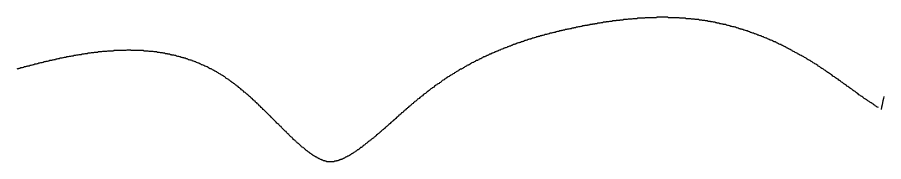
# Model space of a CAD drawing. Header units: millimetres. Extents: x 289 to 9778, y -894 to 6380.
# Drawn here: x 7142.51 to 7161.49, y -505.16 to -501.99 of the extents above; entities that cross this region are included whole.
import ezdxf

# ---------------------------------------------------------------- set-up
doc = ezdxf.new("R2010")
doc.units = ezdxf.units.MM

msp = doc.modelspace()

# ---------------------------------------------------------------- linework, layer by layer
for points in [[(7161.37, -503.973, 0), (7161.35, -503.963, 0), (7161.34, -503.963, 0), (7161.33, -503.953, 0), (7161.31, -503.943, 0), (7161.3, -503.933, 0), (7161.29, -503.923, 0), (7161.27, -503.913, 0), (7161.26, -503.903, 0), (7161.24, -503.893, 0), (7161.23, -503.883, 0), (7161.21, -503.873, 0), (7161.2, -503.863, 0), (7161.18, -503.853, 0), (7161.17, -503.843, 0), (7161.15, -503.833, 0), (7161.14, -503.823, 0), (7161.12, -503.813, 0), (7161.11, -503.803, 0), (7161.09, -503.793, 0), (7161.07, -503.783, 0), (7161.06, -503.773, 0), (7161.04, -503.763, 0), (7161.03, -503.743, 0), (7161.01, -503.733, 0), (7160.99, -503.723, 0), (7160.98, -503.713, 0), (7160.96, -503.703, 0), (7160.94, -503.693, 0), (7160.93, -503.673, 0), (7160.91, -503.663, 0), (7160.89, -503.653, 0), (7160.88, -503.643, 0), (7160.86, -503.623, 0), (7160.84, -503.613, 0), (7160.82, -503.603, 0), (7160.81, -503.593, 0), (7160.79, -503.573, 0), (7160.77, -503.563, 0), (7160.76, -503.553, 0), (7160.74, -503.543, 0), (7160.72, -503.523, 0), (7160.7, -503.513, 0), (7160.68, -503.503, 0), (7160.67, -503.493, 0), (7160.65, -503.473, 0), (7160.63, -503.463, 0), (7160.61, -503.453, 0), (7160.59, -503.433, 0), (7160.58, -503.423, 0), (7160.56, -503.413, 0), (7160.54, -503.393, 0), (7160.52, -503.383, 0), (7160.5, -503.373, 0), (7160.49, -503.353, 0), (7160.47, -503.343, 0), (7160.45, -503.333, 0), (7160.43, -503.323, 0), (7160.41, -503.303, 0), (7160.39, -503.293, 0), (7160.37, -503.283, 0), (7160.36, -503.263, 0), (7160.34, -503.253, 0), (7160.32, -503.243, 0), (7160.3, -503.223, 0), (7160.28, -503.213, 0), (7160.26, -503.203, 0), (7160.24, -503.193, 0), (7160.22, -503.173, 0), (7160.21, -503.163, 0), (7160.19, -503.153, 0), (7160.17, -503.133, 0), (7160.15, -503.123, 0), (7160.13, -503.113, 0), (7160.11, -503.103, 0), (7160.09, -503.083, 0), (7160.07, -503.073, 0), (7160.05, -503.063, 0), (7160.04, -503.053, 0), (7160.02, -503.033, 0), (7160, -503.023, 0), (7159.98, -503.013, 0), (7159.96, -503.003, 0), (7159.94, -502.993, 0), (7159.92, -502.973, 0), (7159.9, -502.963, 0), (7159.89, -502.953, 0), (7159.87, -502.943, 0), (7159.85, -502.933, 0), (7159.83, -502.923, 0), (7159.81, -502.913, 0), (7159.79, -502.893, 0), (7159.77, -502.883, 0), (7159.75, -502.873, 0), (7159.74, -502.863, 0), (7159.72, -502.853, 0), (7159.7, -502.843, 0), (7159.68, -502.833, 0), (7159.66, -502.823, 0), (7159.64, -502.813, 0), (7159.62, -502.803, 0), (7159.6, -502.793, 0), (7159.59, -502.783, 0), (7159.57, -502.773, 0), (7159.55, -502.763, 0), (7159.53, -502.753, 0), (7159.51, -502.743, 0), (7159.49, -502.733, 0), (7159.48, -502.723, 0), (7159.46, -502.713, 0), (7159.44, -502.703, 0), (7159.42, -502.693, 0), (7159.4, -502.683, 0), (7159.38, -502.673, 0), (7159.36, -502.663, 0), (7159.35, -502.653, 0), (7159.33, -502.643, 0), (7159.31, -502.633, 0), (7159.29, -502.623, 0), (7159.27, -502.613, 0), (7159.25, -502.603, 0), (7159.24, -502.593, 0), (7159.22, -502.593, 0), (7159.2, -502.583, 0), (7159.18, -502.573, 0), (7159.16, -502.563, 0), (7159.14, -502.553, 0), (7159.13, -502.543, 0), (7159.11, -502.533, 0), (7159.09, -502.533, 0), (7159.07, -502.523, 0), (7159.05, -502.513, 0), (7159.04, -502.503, 0), (7159.02, -502.493, 0), (7159, -502.493, 0), (7158.98, -502.483, 0), (7158.96, -502.473, 0), (7158.94, -502.463, 0), (7158.93, -502.453, 0), (7158.91, -502.453, 0), (7158.89, -502.443, 0), (7158.87, -502.433, 0), (7158.85, -502.423, 0), (7158.84, -502.423, 0), (7158.82, -502.413, 0), (7158.8, -502.403, 0), (7158.78, -502.403, 0), (7158.76, -502.393, 0), (7158.75, -502.383, 0), (7158.73, -502.383, 0), (7158.71, -502.373, 0), (7158.69, -502.363, 0), (7158.67, -502.353, 0), (7158.66, -502.353, 0), (7158.64, -502.343, 0), (7158.62, -502.343, 0), (7158.6, -502.333, 0), (7158.58, -502.323, 0), (7158.57, -502.323, 0), (7158.55, -502.313, 0), (7158.53, -502.303, 0), (7158.51, -502.303, 0), (7158.5, -502.293, 0), (7158.48, -502.293, 0), (7158.46, -502.283, 0), (7158.44, -502.273, 0), (7158.42, -502.273, 0), (7158.41, -502.263, 0), (7158.39, -502.263, 0), (7158.37, -502.253, 0), (7158.35, -502.253, 0), (7158.34, -502.243, 0), (7158.32, -502.243, 0), (7158.3, -502.233, 0), (7158.28, -502.223, 0), (7158.26, -502.223, 0), (7158.25, -502.213, 0), (7158.23, -502.213, 0), (7158.21, -502.203, 0), (7158.19, -502.203, 0), (7158.18, -502.203, 0), (7158.16, -502.193, 0), (7158.14, -502.193, 0), (7158.12, -502.183, 0), (7158.11, -502.183, 0), (7158.09, -502.173, 0), (7158.07, -502.173, 0), (7158.05, -502.163, 0), (7158.04, -502.163, 0), (7158.02, -502.153, 0), (7158, -502.153, 0), (7157.98, -502.153, 0), (7157.97, -502.143, 0), (7157.95, -502.143, 0), (7157.93, -502.133, 0), (7157.91, -502.133, 0), (7157.9, -502.133, 0), (7157.88, -502.123, 0), (7157.86, -502.123, 0), (7157.84, -502.123, 0), (7157.83, -502.113, 0), (7157.81, -502.113, 0), (7157.79, -502.103, 0), (7157.77, -502.103, 0), (7157.76, -502.103, 0), (7157.74, -502.093, 0), (7157.72, -502.093, 0), (7157.7, -502.093, 0), (7157.69, -502.083, 0), (7157.67, -502.083, 0), (7157.65, -502.083, 0), (7157.64, -502.083, 0), (7157.62, -502.073, 0), (7157.6, -502.073, 0), (7157.58, -502.073, 0), (7157.57, -502.063, 0), (7157.55, -502.063, 0), (7157.53, -502.063, 0), (7157.52, -502.063, 0), (7157.5, -502.053, 0), (7157.48, -502.053, 0), (7157.46, -502.053, 0), (7157.45, -502.053, 0), (7157.43, -502.043, 0), (7157.41, -502.043, 0), (7157.4, -502.043, 0), (7157.38, -502.043, 0), (7157.36, -502.043, 0), (7157.34, -502.033, 0), (7157.33, -502.033, 0), (7157.31, -502.033, 0), (7157.29, -502.033, 0), (7157.28, -502.033, 0), (7157.26, -502.023, 0), (7157.24, -502.023, 0), (7157.23, -502.023, 0), (7157.21, -502.023, 0), (7157.19, -502.023, 0), (7157.17, -502.023, 0), (7157.16, -502.023, 0), (7157.14, -502.013, 0), (7157.12, -502.013, 0), (7157.11, -502.013, 0), (7157.09, -502.013, 0), (7157.07, -502.013, 0), (7157.06, -502.013, 0), (7157.04, -502.013, 0), (7157.02, -502.013, 0), (7157.01, -502.003, 0), (7156.99, -502.003, 0), (7156.97, -502.003, 0), (7156.96, -502.003, 0), (7156.94, -502.003, 0), (7156.92, -502.003, 0), (7156.91, -502.003, 0), (7156.89, -502.003, 0), (7156.87, -502.003, 0), (7156.86, -502.003, 0), (7156.84, -502.003, 0), (7156.82, -502.003, 0), (7156.81, -502.003, 0), (7156.79, -502.003, 0), (7156.77, -502.003, 0), (7156.76, -501.993, 0), (7156.74, -501.993, 0), (7156.72, -501.993, 0), (7156.71, -501.993, 0), (7156.69, -501.993, 0), (7156.67, -501.993, 0), (7156.66, -501.993, 0), (7156.64, -501.993, 0), (7156.62, -501.993, 0), (7156.61, -501.993, 0), (7156.59, -501.993, 0), (7156.57, -501.993, 0), (7156.56, -501.993, 0), (7156.54, -501.993, 0), (7156.52, -501.993, 0), (7156.51, -502.003, 0), (7156.49, -502.003, 0), (7156.47, -502.003, 0), (7156.46, -502.003, 0), (7156.44, -502.003, 0), (7156.43, -502.003, 0), (7156.41, -502.003, 0), (7156.39, -502.003, 0), (7156.38, -502.003, 0), (7156.36, -502.003, 0), (7156.34, -502.003, 0), (7156.33, -502.003, 0), (7156.31, -502.003, 0), (7156.29, -502.003, 0), (7156.28, -502.003, 0), (7156.26, -502.003, 0), (7156.25, -502.013, 0), (7156.23, -502.013, 0), (7156.21, -502.013, 0), (7156.2, -502.013, 0), (7156.18, -502.013, 0), (7156.16, -502.013, 0), (7156.15, -502.013, 0), (7156.13, -502.013, 0), (7156.12, -502.013, 0), (7156.1, -502.013, 0), (7156.08, -502.023, 0), (7156.07, -502.023, 0), (7156.05, -502.023, 0), (7156.03, -502.023, 0), (7156.02, -502.023, 0), (7156, -502.023, 0), (7155.99, -502.023, 0), (7155.97, -502.033, 0), (7155.95, -502.033, 0), (7155.94, -502.033, 0), (7155.92, -502.033, 0), (7155.91, -502.033, 0), (7155.89, -502.033, 0), (7155.87, -502.043, 0), (7155.86, -502.043, 0), (7155.84, -502.043, 0), (7155.83, -502.043, 0), (7155.81, -502.043, 0), (7155.79, -502.043, 0), (7155.78, -502.053, 0), (7155.76, -502.053, 0), (7155.75, -502.053, 0), (7155.73, -502.053, 0), (7155.71, -502.053, 0), (7155.7, -502.063, 0), (7155.68, -502.063, 0), (7155.67, -502.063, 0), (7155.65, -502.063, 0), (7155.63, -502.063, 0), (7155.62, -502.073, 0), (7155.6, -502.073, 0), (7155.59, -502.073, 0), (7155.57, -502.073, 0), (7155.55, -502.073, 0), (7155.54, -502.083, 0), (7155.52, -502.083, 0), (7155.51, -502.083, 0), (7155.49, -502.083, 0), (7155.48, -502.083, 0), (7155.46, -502.093, 0), (7155.44, -502.093, 0), (7155.43, -502.093, 0), (7155.41, -502.093, 0), (7155.4, -502.103, 0), (7155.38, -502.103, 0), (7155.37, -502.103, 0), (7155.35, -502.103, 0), (7155.33, -502.113, 0), (7155.32, -502.113, 0), (7155.3, -502.113, 0), (7155.29, -502.113, 0), (7155.27, -502.123, 0), (7155.26, -502.123, 0), (7155.24, -502.123, 0), (7155.22, -502.123, 0), (7155.21, -502.133, 0), (7155.19, -502.133, 0), (7155.18, -502.133, 0), (7155.16, -502.133, 0), (7155.15, -502.143, 0), (7155.13, -502.143, 0), (7155.11, -502.143, 0), (7155.1, -502.153, 0), (7155.08, -502.153, 0), (7155.07, -502.153, 0), (7155.05, -502.153, 0), (7155.04, -502.163, 0), (7155.02, -502.163, 0), (7155, -502.163, 0), (7154.99, -502.173, 0), (7154.97, -502.173, 0), (7154.96, -502.173, 0), (7154.94, -502.173, 0), (7154.93, -502.183, 0), (7154.91, -502.183, 0), (7154.89, -502.183, 0), (7154.88, -502.193, 0), (7154.86, -502.193, 0), (7154.85, -502.193, 0), (7154.83, -502.203, 0), (7154.81, -502.203, 0), (7154.8, -502.203, 0), (7154.78, -502.213, 0), (7154.77, -502.213, 0), (7154.75, -502.213, 0), (7154.74, -502.223, 0), (7154.72, -502.223, 0), (7154.7, -502.223, 0), (7154.69, -502.233, 0), (7154.67, -502.233, 0), (7154.66, -502.233, 0), (7154.64, -502.243, 0), (7154.63, -502.243, 0), (7154.61, -502.243, 0), (7154.59, -502.253, 0), (7154.58, -502.253, 0), (7154.56, -502.253, 0), (7154.55, -502.263, 0), (7154.53, -502.263, 0), (7154.51, -502.263, 0), (7154.5, -502.273, 0), (7154.48, -502.273, 0), (7154.47, -502.273, 0), (7154.45, -502.283, 0), (7154.43, -502.283, 0), (7154.42, -502.293, 0), (7154.4, -502.293, 0), (7154.39, -502.293, 0), (7154.37, -502.303, 0), (7154.35, -502.303, 0), (7154.34, -502.303, 0), (7154.32, -502.313, 0), (7154.31, -502.313, 0), (7154.29, -502.323, 0), (7154.28, -502.323, 0), (7154.26, -502.323, 0), (7154.24, -502.333, 0), (7154.23, -502.333, 0), (7154.21, -502.343, 0), (7154.2, -502.343, 0), (7154.18, -502.343, 0), (7154.16, -502.353, 0), (7154.15, -502.353, 0), (7154.13, -502.363, 0), (7154.12, -502.363, 0), (7154.1, -502.373, 0), (7154.08, -502.373, 0), (7154.07, -502.373, 0), (7154.05, -502.383, 0), (7154.04, -502.383, 0), (7154.02, -502.393, 0), (7154, -502.393, 0), (7153.99, -502.403, 0), (7153.97, -502.403, 0), (7153.95, -502.413, 0), (7153.94, -502.413, 0), (7153.92, -502.413, 0), (7153.91, -502.423, 0), (7153.89, -502.423, 0), (7153.87, -502.433, 0), (7153.86, -502.433, 0), (7153.84, -502.443, 0), (7153.83, -502.443, 0), (7153.81, -502.453, 0), (7153.79, -502.453, 0), (7153.78, -502.463, 0), (7153.76, -502.463, 0), (7153.75, -502.473, 0), (7153.73, -502.473, 0), (7153.71, -502.483, 0), (7153.7, -502.483, 0), (7153.68, -502.493, 0), (7153.67, -502.493, 0), (7153.65, -502.503, 0), (7153.63, -502.503, 0), (7153.62, -502.513, 0), (7153.6, -502.523, 0), (7153.58, -502.523, 0), (7153.57, -502.533, 0), (7153.55, -502.533, 0), (7153.54, -502.543, 0), (7153.52, -502.543, 0), (7153.5, -502.553, 0), (7153.49, -502.553, 0), (7153.47, -502.563, 0), (7153.46, -502.563, 0), (7153.44, -502.573, 0), (7153.42, -502.583, 0), (7153.41, -502.583, 0), (7153.39, -502.593, 0), (7153.38, -502.593, 0), (7153.36, -502.603, 0), (7153.34, -502.613, 0), (7153.33, -502.613, 0), (7153.31, -502.623, 0), (7153.29, -502.623, 0), (7153.28, -502.633, 0), (7153.26, -502.643, 0), (7153.25, -502.643, 0), (7153.23, -502.653, 0), (7153.21, -502.663, 0), (7153.2, -502.663, 0), (7153.18, -502.673, 0), (7153.17, -502.673, 0), (7153.15, -502.683, 0), (7153.13, -502.693, 0), (7153.12, -502.693, 0), (7153.1, -502.703, 0), (7153.09, -502.713, 0), (7153.07, -502.713, 0), (7153.05, -502.723, 0), (7153.04, -502.733, 0), (7153.02, -502.733, 0), (7153, -502.743, 0), (7152.99, -502.753, 0), (7152.97, -502.753, 0), (7152.96, -502.763, 0), (7152.94, -502.773, 0), (7152.92, -502.783, 0), (7152.91, -502.783, 0), (7152.89, -502.793, 0), (7152.88, -502.803, 0), (7152.86, -502.803, 0), (7152.84, -502.813, 0), (7152.83, -502.823, 0), (7152.81, -502.833, 0), (7152.8, -502.833, 0), (7152.78, -502.843, 0), (7152.76, -502.853, 0), (7152.75, -502.863, 0), (7152.73, -502.863, 0), (7152.71, -502.873, 0), (7152.7, -502.883, 0), (7152.68, -502.893, 0), (7152.67, -502.903, 0), (7152.65, -502.903, 0), (7152.63, -502.913, 0), (7152.62, -502.923, 0), (7152.6, -502.933, 0), (7152.59, -502.943, 0), (7152.57, -502.943, 0), (7152.55, -502.953, 0), (7152.54, -502.963, 0), (7152.52, -502.973, 0), (7152.51, -502.983, 0), (7152.49, -502.983, 0), (7152.47, -502.993, 0), (7152.46, -503.003, 0), (7152.44, -503.013, 0), (7152.43, -503.023, 0), (7152.41, -503.033, 0), (7152.39, -503.043, 0), (7152.38, -503.043, 0), (7152.36, -503.053, 0), (7152.35, -503.063, 0), (7152.33, -503.073, 0), (7152.31, -503.083, 0), (7152.3, -503.093, 0), (7152.28, -503.103, 0), (7152.27, -503.113, 0), (7152.25, -503.123, 0), (7152.24, -503.133, 0), (7152.22, -503.133, 0), (7152.2, -503.143, 0), (7152.19, -503.153, 0), (7152.17, -503.163, 0), (7152.16, -503.173, 0), (7152.14, -503.183, 0), (7152.12, -503.193, 0), (7152.11, -503.203, 0), (7152.09, -503.213, 0), (7152.08, -503.223, 0), (7152.06, -503.233, 0), (7152.04, -503.243, 0), (7152.03, -503.253, 0), (7152.01, -503.263, 0), (7152, -503.273, 0), (7151.98, -503.283, 0), (7151.97, -503.293, 0), (7151.95, -503.303, 0), (7151.93, -503.313, 0), (7151.92, -503.323, 0), (7151.9, -503.333, 0), (7151.89, -503.343, 0), (7151.87, -503.353, 0), (7151.86, -503.363, 0), (7151.84, -503.373, 0), (7151.82, -503.383, 0), (7151.81, -503.393, 0), (7151.79, -503.413, 0), (7151.78, -503.423, 0), (7151.76, -503.433, 0), (7151.75, -503.443, 0), (7151.73, -503.453, 0), (7151.71, -503.463, 0), (7151.7, -503.473, 0), (7151.68, -503.483, 0), (7151.67, -503.493, 0), (7151.65, -503.503, 0), (7151.64, -503.523, 0), (7151.62, -503.533, 0), (7151.6, -503.543, 0), (7151.59, -503.553, 0), (7151.57, -503.563, 0), (7151.56, -503.573, 0), (7151.54, -503.593, 0), (7151.53, -503.603, 0), (7151.51, -503.613, 0), (7151.5, -503.623, 0), (7151.48, -503.633, 0), (7151.47, -503.653, 0), (7151.45, -503.663, 0), (7151.43, -503.673, 0), (7151.42, -503.683, 0), (7151.4, -503.693, 0), (7151.39, -503.713, 0), (7151.37, -503.723, 0), (7151.36, -503.733, 0), (7151.34, -503.743, 0), (7151.33, -503.753, 0), (7151.31, -503.773, 0), (7151.3, -503.783, 0), (7151.28, -503.793, 0), (7151.27, -503.803, 0), (7151.25, -503.823, 0), (7151.24, -503.833, 0), (7151.22, -503.843, 0), (7151.21, -503.853, 0), (7151.19, -503.873, 0), (7151.18, -503.883, 0), (7151.16, -503.893, 0), (7151.15, -503.903, 0), (7151.13, -503.923, 0), (7151.12, -503.933, 0), (7151.1, -503.943, 0), (7151.09, -503.953, 0), (7151.08, -503.973, 0), (7151.06, -503.983, 0), (7151.05, -503.993, 0), (7151.03, -504.003, 0), (7151.02, -504.023, 0), (7151, -504.033, 0), (7150.99, -504.043, 0), (7150.97, -504.063, 0), (7150.96, -504.073, 0), (7150.95, -504.083, 0), (7150.93, -504.093, 0), (7150.92, -504.113, 0), (7150.9, -504.123, 0), (7150.89, -504.133, 0), (7150.87, -504.143, 0), (7150.86, -504.163, 0), (7150.85, -504.173, 0), (7150.83, -504.183, 0), (7150.82, -504.193, 0), (7150.8, -504.213, 0), (7150.79, -504.223, 0), (7150.78, -504.233, 0), (7150.76, -504.243, 0), (7150.75, -504.263, 0), (7150.73, -504.273, 0), (7150.72, -504.283, 0), (7150.71, -504.293, 0), (7150.69, -504.303, 0), (7150.68, -504.323, 0), (7150.67, -504.333, 0), (7150.65, -504.343, 0), (7150.64, -504.353, 0), (7150.62, -504.373, 0), (7150.61, -504.383, 0), (7150.6, -504.393, 0), (7150.58, -504.403, 0), (7150.57, -504.413, 0), (7150.56, -504.433, 0), (7150.54, -504.443, 0), (7150.53, -504.453, 0), (7150.52, -504.463, 0), (7150.5, -504.473, 0), (7150.49, -504.483, 0), (7150.48, -504.503, 0), (7150.46, -504.513, 0), (7150.45, -504.523, 0), (7150.44, -504.533, 0), (7150.42, -504.543, 0), (7150.41, -504.553, 0), (7150.4, -504.563, 0), (7150.38, -504.573, 0), (7150.37, -504.593, 0), (7150.36, -504.603, 0), (7150.34, -504.613, 0), (7150.33, -504.623, 0), (7150.32, -504.633, 0), (7150.31, -504.643, 0), (7150.29, -504.653, 0), (7150.28, -504.663, 0), (7150.27, -504.673, 0), (7150.26, -504.683, 0), (7150.24, -504.693, 0), (7150.23, -504.703, 0), (7150.22, -504.713, 0), (7150.2, -504.723, 0), (7150.19, -504.733, 0), (7150.18, -504.743, 0), (7150.17, -504.753, 0), (7150.15, -504.763, 0), (7150.14, -504.773, 0), (7150.13, -504.783, 0), (7150.12, -504.793, 0), (7150.11, -504.803, 0), (7150.09, -504.813, 0), (7150.08, -504.823, 0), (7150.07, -504.833, 0), (7150.06, -504.843, 0), (7150.05, -504.853, 0), (7150.03, -504.853, 0), (7150.02, -504.863, 0), (7150.01, -504.873, 0), (7150, -504.883, 0), (7149.99, -504.893, 0), (7149.98, -504.903, 0), (7149.96, -504.903, 0), (7149.95, -504.913, 0), (7149.94, -504.923, 0), (7149.93, -504.933, 0), (7149.92, -504.943, 0), (7149.91, -504.943, 0), (7149.9, -504.953, 0), (7149.88, -504.963, 0), (7149.87, -504.973, 0), (7149.86, -504.973, 0), (7149.85, -504.983, 0), (7149.84, -504.993, 0), (7149.83, -504.993, 0), (7149.82, -505.003, 0), (7149.81, -505.013, 0), (7149.8, -505.013, 0), (7149.79, -505.023, 0), (7149.78, -505.023, 0), (7149.77, -505.033, 0), (7149.76, -505.043, 0), (7149.75, -505.043, 0), (7149.73, -505.053, 0), (7149.72, -505.053, 0), (7149.71, -505.063, 0), (7149.7, -505.063, 0), (7149.7, -505.073, 0), (7149.69, -505.073, 0), (7149.68, -505.083, 0), (7149.67, -505.083, 0), (7149.66, -505.093, 0), (7149.65, -505.093, 0), (7149.64, -505.103, 0), (7149.63, -505.103, 0), (7149.62, -505.103, 0), (7149.61, -505.113, 0), (7149.6, -505.113, 0), (7149.59, -505.113, 0), (7149.58, -505.123, 0), (7149.58, -505.123, 0), (7149.57, -505.123, 0), (7149.56, -505.133, 0), (7149.55, -505.133, 0), (7149.54, -505.133, 0), (7149.53, -505.143, 0), (7149.53, -505.143, 0), (7149.52, -505.143, 0), (7149.51, -505.143, 0), (7149.5, -505.143, 0), (7149.5, -505.153, 0), (7149.49, -505.153, 0), (7149.48, -505.153, 0), (7149.47, -505.153, 0), (7149.47, -505.153, 0), (7149.46, -505.153, 0), (7149.45, -505.163, 0), (7149.45, -505.163, 0), (7149.44, -505.163, 0), (7149.43, -505.163, 0), (7149.43, -505.163, 0), (7149.42, -505.163, 0), (7149.41, -505.163, 0), (7149.41, -505.163, 0), (7149.4, -505.163, 0), (7149.4, -505.163, 0), (7149.39, -505.163, 0), (7149.38, -505.163, 0), (7149.38, -505.163, 0), (7149.37, -505.163, 0), (7149.37, -505.163, 0), (7149.36, -505.163, 0), (7149.36, -505.163, 0), (7149.35, -505.163, 0), (7149.35, -505.163, 0), (7149.34, -505.163, 0), (7149.34, -505.163, 0), (7149.33, -505.163, 0), (7149.32, -505.163, 0), (7149.32, -505.163, 0), (7149.31, -505.163, 0), (7149.31, -505.163, 0), (7149.3, -505.163, 0), (7149.3, -505.163, 0), (7149.29, -505.163, 0), (7149.28, -505.153, 0), (7149.28, -505.153, 0), (7149.27, -505.153, 0), (7149.27, -505.153, 0), (7149.26, -505.153, 0), (7149.25, -505.153, 0), (7149.25, -505.143, 0), (7149.24, -505.143, 0), (7149.23, -505.143, 0), (7149.23, -505.143, 0), (7149.22, -505.143, 0), (7149.21, -505.133, 0), (7149.2, -505.133, 0), (7149.2, -505.133, 0), (7149.19, -505.123, 0), (7149.18, -505.123, 0), (7149.17, -505.123, 0), (7149.17, -505.113, 0), (7149.16, -505.113, 0), (7149.15, -505.113, 0), (7149.14, -505.103, 0), (7149.13, -505.103, 0), (7149.13, -505.103, 0), (7149.12, -505.093, 0), (7149.11, -505.093, 0), (7149.1, -505.083, 0), (7149.09, -505.083, 0), (7149.08, -505.073, 0), (7149.08, -505.073, 0), (7149.07, -505.063, 0), (7149.06, -505.063, 0), (7149.05, -505.053, 0), (7149.04, -505.053, 0), (7149.03, -505.043, 0), (7149.02, -505.043, 0), (7149.01, -505.033, 0), (7149, -505.023, 0), (7148.99, -505.023, 0), (7148.98, -505.013, 0), (7148.97, -505.003, 0), (7148.96, -505.003, 0), (7148.95, -504.993, 0), (7148.94, -504.983, 0), (7148.93, -504.983, 0), (7148.92, -504.973, 0), (7148.91, -504.963, 0), (7148.9, -504.953, 0), (7148.89, -504.953, 0), (7148.88, -504.943, 0), (7148.87, -504.933, 0), (7148.86, -504.923, 0), (7148.85, -504.923, 0), (7148.84, -504.913, 0), (7148.83, -504.903, 0), (7148.82, -504.893, 0), (7148.81, -504.883, 0), (7148.8, -504.873, 0), (7148.79, -504.863, 0), (7148.78, -504.863, 0), (7148.77, -504.853, 0), (7148.75, -504.843, 0), (7148.74, -504.833, 0), (7148.73, -504.823, 0), (7148.72, -504.813, 0), (7148.71, -504.803, 0), (7148.7, -504.793, 0), (7148.69, -504.783, 0), (7148.68, -504.773, 0), (7148.67, -504.763, 0), (7148.65, -504.753, 0), (7148.64, -504.743, 0), (7148.63, -504.733, 0), (7148.62, -504.723, 0), (7148.61, -504.713, 0), (7148.6, -504.703, 0), (7148.59, -504.693, 0), (7148.57, -504.683, 0), (7148.56, -504.673, 0), (7148.55, -504.653, 0), (7148.54, -504.643, 0), (7148.53, -504.633, 0), (7148.52, -504.623, 0), (7148.5, -504.613, 0), (7148.49, -504.603, 0), (7148.48, -504.593, 0), (7148.47, -504.583, 0), (7148.46, -504.563, 0), (7148.44, -504.553, 0), (7148.43, -504.543, 0), (7148.42, -504.533, 0), (7148.41, -504.523, 0), (7148.4, -504.503, 0), (7148.38, -504.493, 0), (7148.37, -504.483, 0), (7148.36, -504.473, 0), (7148.35, -504.463, 0), (7148.33, -504.443, 0), (7148.32, -504.433, 0), (7148.31, -504.423, 0), (7148.3, -504.413, 0), (7148.29, -504.393, 0), (7148.27, -504.383, 0), (7148.26, -504.373, 0), (7148.25, -504.363, 0), (7148.24, -504.343, 0), (7148.22, -504.333, 0), (7148.21, -504.323, 0), (7148.2, -504.313, 0), (7148.18, -504.293, 0), (7148.17, -504.283, 0), (7148.16, -504.273, 0), (7148.15, -504.263, 0), (7148.13, -504.243, 0), (7148.12, -504.233, 0), (7148.11, -504.223, 0), (7148.09, -504.203, 0), (7148.08, -504.193, 0), (7148.07, -504.183, 0), (7148.06, -504.163, 0), (7148.04, -504.153, 0), (7148.03, -504.143, 0), (7148.02, -504.133, 0), (7148, -504.113, 0), (7147.99, -504.103, 0), (7147.98, -504.093, 0), (7147.96, -504.073, 0), (7147.95, -504.063, 0), (7147.94, -504.053, 0), (7147.92, -504.033, 0), (7147.91, -504.023, 0), (7147.9, -504.013, 0), (7147.88, -503.993, 0), (7147.87, -503.983, 0), (7147.85, -503.973, 0), (7147.84, -503.953, 0), (7147.83, -503.943, 0), (7147.81, -503.933, 0), (7147.8, -503.913, 0), (7147.79, -503.903, 0), (7147.77, -503.893, 0), (7147.76, -503.873, 0), (7147.74, -503.863, 0), (7147.73, -503.853, 0), (7147.72, -503.833, 0), (7147.7, -503.823, 0), (7147.69, -503.813, 0), (7147.67, -503.803, 0), (7147.66, -503.783, 0), (7147.65, -503.773, 0), (7147.63, -503.763, 0), (7147.62, -503.743, 0), (7147.6, -503.733, 0), (7147.59, -503.723, 0), (7147.57, -503.703, 0), (7147.56, -503.693, 0), (7147.54, -503.683, 0), (7147.53, -503.673, 0), (7147.51, -503.653, 0), (7147.5, -503.643, 0), (7147.48, -503.633, 0), (7147.47, -503.613, 0), (7147.45, -503.603, 0), (7147.44, -503.593, 0), (7147.42, -503.583, 0), (7147.41, -503.563, 0), (7147.39, -503.553, 0), (7147.38, -503.543, 0), (7147.36, -503.533, 0), (7147.35, -503.513, 0), (7147.33, -503.503, 0), (7147.32, -503.493, 0), (7147.3, -503.483, 0), (7147.29, -503.473, 0), (7147.27, -503.453, 0), (7147.25, -503.443, 0), (7147.24, -503.433, 0), (7147.22, -503.423, 0), (7147.21, -503.413, 0), (7147.19, -503.403, 0), (7147.17, -503.383, 0), (7147.16, -503.373, 0), (7147.14, -503.363, 0), (7147.13, -503.353, 0), (7147.11, -503.343, 0), (7147.09, -503.333, 0), (7147.08, -503.323, 0), (7147.06, -503.303, 0), (7147.04, -503.293, 0), (7147.03, -503.283, 0), (7147.01, -503.273, 0), (7146.99, -503.263, 0), (7146.98, -503.253, 0), (7146.96, -503.243, 0), (7146.94, -503.233, 0), (7146.93, -503.223, 0), (7146.91, -503.213, 0), (7146.89, -503.203, 0), (7146.88, -503.193, 0), (7146.86, -503.183, 0), (7146.84, -503.173, 0), (7146.82, -503.163, 0), (7146.81, -503.153, 0), (7146.79, -503.143, 0), (7146.77, -503.133, 0), (7146.76, -503.123, 0), (7146.74, -503.123, 0), (7146.72, -503.113, 0), (7146.7, -503.103, 0), (7146.69, -503.093, 0), (7146.67, -503.083, 0), (7146.65, -503.073, 0), (7146.63, -503.063, 0), (7146.62, -503.063, 0), (7146.6, -503.053, 0), (7146.58, -503.043, 0), (7146.56, -503.033, 0), (7146.55, -503.033, 0), (7146.53, -503.023, 0), (7146.51, -503.013, 0), (7146.49, -503.003, 0), (7146.48, -503.003, 0), (7146.46, -502.993, 0), (7146.44, -502.983, 0), (7146.42, -502.973, 0), (7146.41, -502.973, 0), (7146.39, -502.963, 0), (7146.37, -502.953, 0), (7146.35, -502.953, 0), (7146.34, -502.943, 0), (7146.32, -502.933, 0), (7146.3, -502.933, 0), (7146.28, -502.923, 0), (7146.26, -502.923, 0), (7146.25, -502.913, 0), (7146.23, -502.903, 0), (7146.21, -502.903, 0), (7146.19, -502.893, 0), (7146.17, -502.893, 0), (7146.16, -502.883, 0), (7146.14, -502.883, 0), (7146.12, -502.873, 0), (7146.1, -502.873, 0), (7146.08, -502.863, 0), (7146.07, -502.863, 0), (7146.05, -502.853, 0), (7146.03, -502.853, 0), (7146.01, -502.843, 0), (7146, -502.843, 0), (7145.98, -502.833, 0), (7145.96, -502.833, 0), (7145.94, -502.823, 0), (7145.92, -502.823, 0), (7145.9, -502.823, 0), (7145.89, -502.813, 0), (7145.87, -502.813, 0), (7145.85, -502.803, 0), (7145.83, -502.803, 0), (7145.81, -502.803, 0), (7145.8, -502.793, 0), (7145.78, -502.793, 0), (7145.76, -502.793, 0), (7145.74, -502.783, 0), (7145.72, -502.783, 0), (7145.71, -502.783, 0), (7145.69, -502.773, 0), (7145.67, -502.773, 0), (7145.65, -502.773, 0), (7145.63, -502.763, 0), (7145.62, -502.763, 0), (7145.6, -502.763, 0), (7145.58, -502.763, 0), (7145.56, -502.753, 0), (7145.54, -502.753, 0), (7145.52, -502.753, 0), (7145.51, -502.753, 0), (7145.49, -502.743, 0), (7145.47, -502.743, 0), (7145.45, -502.743, 0), (7145.43, -502.743, 0), (7145.42, -502.743, 0), (7145.4, -502.743, 0), (7145.38, -502.733, 0), (7145.36, -502.733, 0), (7145.34, -502.733, 0), (7145.32, -502.733, 0), (7145.31, -502.733, 0), (7145.29, -502.733, 0), (7145.27, -502.723, 0), (7145.25, -502.723, 0), (7145.23, -502.723, 0), (7145.22, -502.723, 0), (7145.2, -502.723, 0), (7145.18, -502.723, 0), (7145.16, -502.723, 0), (7145.14, -502.723, 0), (7145.12, -502.723, 0), (7145.11, -502.723, 0), (7145.09, -502.723, 0), (7145.07, -502.723, 0), (7145.05, -502.723, 0), (7145.03, -502.723, 0), (7145.01, -502.723, 0), (7145, -502.713, 0), (7144.98, -502.713, 0), (7144.96, -502.713, 0), (7144.94, -502.713, 0), (7144.92, -502.713, 0), (7144.91, -502.713, 0), (7144.89, -502.723, 0), (7144.87, -502.723, 0), (7144.85, -502.723, 0), (7144.83, -502.723, 0), (7144.81, -502.723, 0), (7144.8, -502.723, 0), (7144.78, -502.723, 0), (7144.76, -502.723, 0), (7144.74, -502.723, 0), (7144.72, -502.723, 0), (7144.71, -502.723, 0), (7144.69, -502.723, 0), (7144.67, -502.723, 0), (7144.65, -502.723, 0), (7144.63, -502.723, 0), (7144.62, -502.733, 0), (7144.6, -502.733, 0), (7144.58, -502.733, 0), (7144.56, -502.733, 0), (7144.54, -502.733, 0), (7144.52, -502.733, 0), (7144.51, -502.733, 0), (7144.49, -502.733, 0), (7144.47, -502.743, 0), (7144.45, -502.743, 0), (7144.43, -502.743, 0), (7144.42, -502.743, 0), (7144.4, -502.743, 0), (7144.38, -502.743, 0), (7144.36, -502.753, 0), (7144.34, -502.753, 0), (7144.33, -502.753, 0), (7144.31, -502.753, 0), (7144.29, -502.753, 0), (7144.27, -502.763, 0), (7144.25, -502.763, 0), (7144.24, -502.763, 0), (7144.22, -502.763, 0), (7144.2, -502.763, 0), (7144.18, -502.773, 0), (7144.16, -502.773, 0), (7144.15, -502.773, 0), (7144.13, -502.773, 0), (7144.11, -502.783, 0), (7144.09, -502.783, 0), (7144.07, -502.783, 0), (7144.06, -502.783, 0), (7144.04, -502.793, 0), (7144.02, -502.793, 0), (7144, -502.793, 0), (7143.99, -502.793, 0), (7143.97, -502.803, 0), (7143.95, -502.803, 0), (7143.93, -502.803, 0), (7143.91, -502.813, 0), (7143.9, -502.813, 0), (7143.88, -502.813, 0), (7143.86, -502.813, 0), (7143.84, -502.823, 0), (7143.82, -502.823, 0), (7143.81, -502.823, 0), (7143.79, -502.833, 0), (7143.77, -502.833, 0), (7143.75, -502.833, 0), (7143.74, -502.843, 0), (7143.72, -502.843, 0), (7143.7, -502.843, 0), (7143.68, -502.853, 0), (7143.66, -502.853, 0), (7143.65, -502.853, 0), (7143.63, -502.863, 0), (7143.61, -502.863, 0), (7143.59, -502.863, 0), (7143.58, -502.873, 0), (7143.56, -502.873, 0), (7143.54, -502.873, 0), (7143.52, -502.883, 0), (7143.51, -502.883, 0), (7143.49, -502.893, 0), (7143.47, -502.893, 0), (7143.45, -502.893, 0), (7143.43, -502.903, 0), (7143.42, -502.903, 0), (7143.4, -502.903, 0), (7143.38, -502.913, 0), (7143.36, -502.913, 0), (7143.35, -502.923, 0), (7143.33, -502.923, 0), (7143.31, -502.923, 0), (7143.29, -502.933, 0), (7143.28, -502.933, 0), (7143.26, -502.943, 0), (7143.24, -502.943, 0), (7143.22, -502.943, 0), (7143.21, -502.953, 0), (7143.19, -502.953, 0), (7143.17, -502.963, 0), (7143.15, -502.963, 0), (7143.14, -502.963, 0), (7143.12, -502.973, 0), (7143.1, -502.973, 0), (7143.08, -502.983, 0), (7143.07, -502.983, 0), (7143.05, -502.993, 0), (7143.03, -502.993, 0), (7143.02, -502.993, 0), (7143, -503.003, 0), (7142.98, -503.003, 0), (7142.96, -503.013, 0), (7142.95, -503.013, 0), (7142.93, -503.023, 0), (7142.91, -503.023, 0), (7142.89, -503.023, 0), (7142.88, -503.033, 0), (7142.86, -503.033, 0), (7142.84, -503.043, 0), (7142.83, -503.043, 0), (7142.81, -503.053, 0), (7142.79, -503.053, 0), (7142.77, -503.063, 0), (7142.76, -503.063, 0), (7142.74, -503.063, 0), (7142.72, -503.073, 0), (7142.71, -503.073, 0), (7142.69, -503.083, 0), (7142.67, -503.083, 0), (7142.65, -503.093, 0), (7142.64, -503.093, 0), (7142.62, -503.103, 0), (7142.6, -503.103, 0), (7142.59, -503.103, 0), (7142.57, -503.113, 0), (7142.55, -503.113, 0), (7142.54, -503.123, 0), (7142.52, -503.123, 0), (7142.5, -503.133, 0)], [(7161.49, -503.733, 0), (7161.48, -503.773, 0), (7161.47, -503.823, 0), (7161.46, -503.863, 0), (7161.45, -503.913, 0), (7161.44, -503.963, 0), (7161.43, -504.013, 0)]]:
    msp.add_polyline3d(points)

doc.saveas('drawing.dxf')
